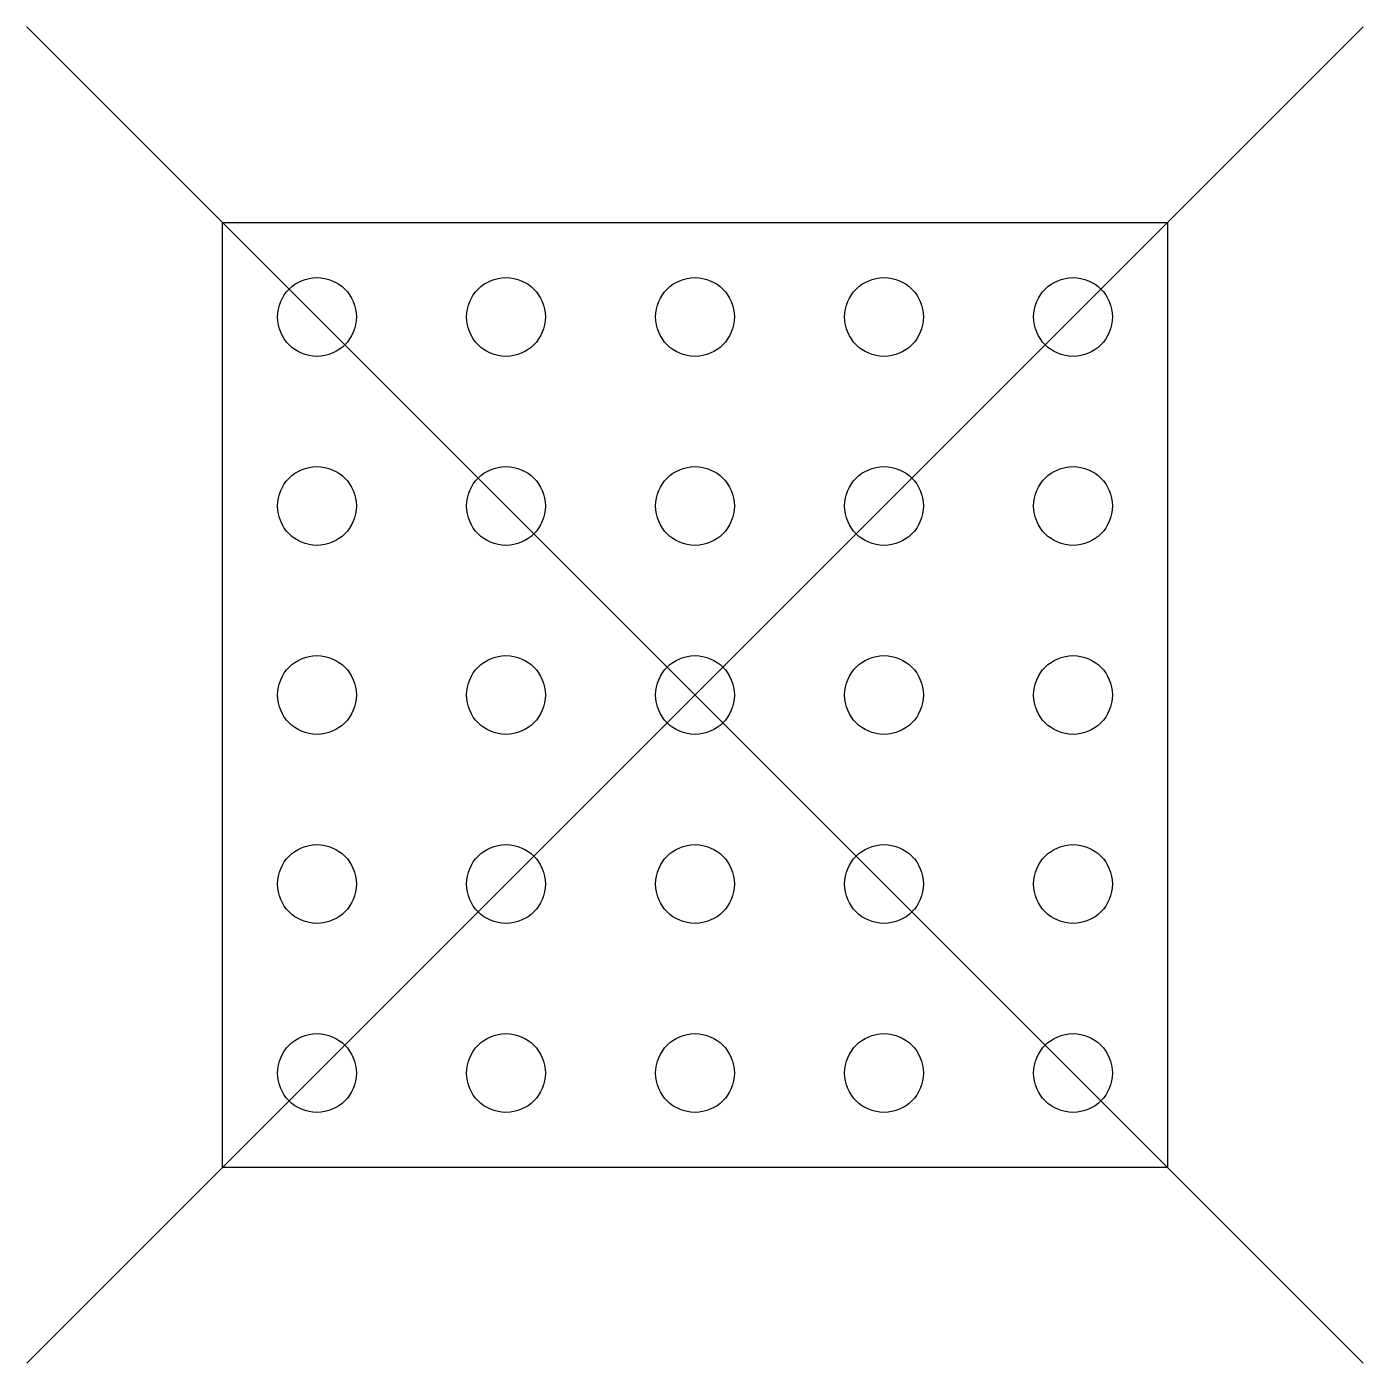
# Model space of a CAD drawing. Header units: metres. Extents: x -0.062 to 0.362, y -0.062 to 0.362.
import ezdxf

# ---------------------------------------------------------------- set-up
doc = ezdxf.new("R2010")
doc.units = ezdxf.units.M

msp = doc.modelspace()

# ---------------------------------------------------------------- linework, layer by layer
at = {"flags": 128}
for points in [[(-0.06213, -0.06213), (0.36213, 0.36213)], [(0.36213, -0.06213), (-0.06213, 0.36213)]]:
    msp.add_lwpolyline(points, dxfattribs=at)
msp.add_lwpolyline([(0, 0.3), (0.3, 0.3), (0.3, 0), (0, 0)], close=True, dxfattribs=at)
for centre in [(0.03, 0.27), (0.09, 0.27), (0.15, 0.27), (0.21, 0.27), (0.27, 0.27), (0.03, 0.21), (0.09, 0.21), (0.15, 0.21), (0.21, 0.21), (0.27, 0.21), (0.03, 0.15), (0.09, 0.15), (0.15, 0.15), (0.21, 0.15), (0.27, 0.15), (0.03, 0.09), (0.09, 0.09), (0.15, 0.09), (0.21, 0.09), (0.27, 0.09), (0.03, 0.03), (0.09, 0.03), (0.15, 0.03), (0.21, 0.03), (0.27, 0.03)]:
    msp.add_circle(centre, 0.0125)

doc.saveas('drawing.dxf')
